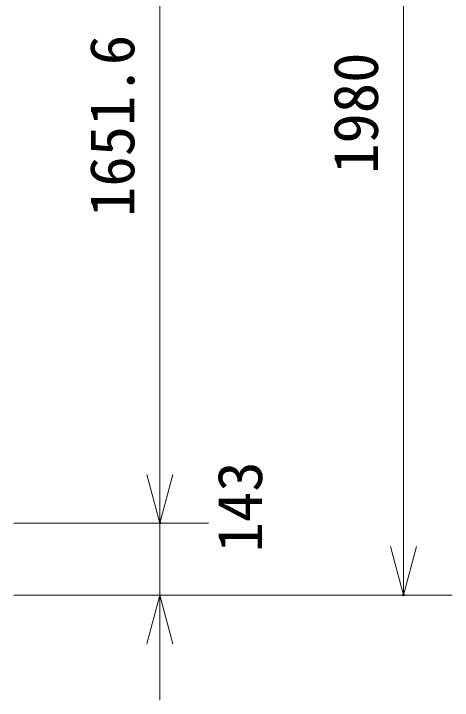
# Model space of a CAD drawing. Units: millimetres, scale not verified. Extents: x -62 to 63, y -56 to 57.
# Drawn here: x 15.35 to 33.35, y -10.01 to 18.19 of the extents above; entities that cross this region are included whole.
import ezdxf
from ezdxf.enums import TextEntityAlignment as Align

# ---------------------------------------------------------------- set-up
doc = ezdxf.new("R2010")
doc.units = ezdxf.units.MM
doc.header["$LTSCALE"] = 0.125
doc.header["$PDMODE"] = 32
doc.header["$PDSIZE"] = 0.0625
doc.layers.add('0-0_0', color=7, linetype='Continuous', lineweight=9)
doc.layers.add('0-6_SUNPO', color=3, linetype='Continuous', lineweight=18)
doc.layers.add('0-4_Defpoints', color=7, linetype='Continuous')
doc.styles.add('ＭＳ ゴシック', font='')
doc.styles.get('ＭＳ ゴシック').set_extended_font_data('MS Gothic')

# ---------------------------------------------------------------- blocks, each defined once
blk = doc.blocks.new('_OPEN30')
at = {"layer": '0-0_0'}
blk.add_line((0, 0), (-1, 0), dxfattribs=at)
blk.add_lwpolyline([(-1, 0.26795), (0, 0), (-1, -0.26795)], dxfattribs=at)
blk = doc.blocks.new('D8')
at = {"layer": '0-4_Defpoints'}
blk.add_point((15.3084, 2.5724), dxfattribs=at)
at = {"layer": '0-6_SUNPO', "color": 7, "lineweight": 9}
for p, q in [((15.3084, 33.2124), (15.3084, 4.5724)), ((9.3084, 2.5724), (17.3084, 2.5724))]:
    blk.add_line(p, q, dxfattribs=at)
at = {"layer": '0-6_SUNPO', "xscale": 2, "yscale": 2, "rotation": 270}
blk.add_blockref('_OPEN30', (15.3084, 2.5724), dxfattribs=at)
at = {"layer": '0-6_SUNPO', "color": 7, "style": 'ＭＳ ゴシック'}
blk.add_text('1651.6', height=1.833, rotation=90, dxfattribs=at).set_placement((14.8084, 15.1424), align=Align.BOTTOM_LEFT)
blk = doc.blocks.new('D6')
at = {"layer": '0-4_Defpoints'}
blk.add_point((25.3084, -0.3876), dxfattribs=at)
at = {"layer": '0-6_SUNPO', "color": 7, "lineweight": 9}
for p, q in [((25.3084, 37.2124), (25.3084, 1.6124)), ((9.3084, -0.3876), (27.3084, -0.3876))]:
    blk.add_line(p, q, dxfattribs=at)
at = {"layer": '0-6_SUNPO', "xscale": 2, "yscale": 2, "rotation": 270}
blk.add_blockref('_OPEN30', (25.3084, -0.3876), dxfattribs=at)
at = {"layer": '0-6_SUNPO', "color": 7, "style": 'ＭＳ ゴシック'}
blk.add_text('1980', height=1.833, rotation=90, dxfattribs=at).set_placement((24.8084, 16.9124), align=Align.BOTTOM_LEFT)

msp = doc.modelspace()

# ---------------------------------------------------------------- linework, layer by layer
at = {"layer": '0-6_SUNPO'}
msp.add_line((21.3454, -2.0853), (21.3454, -10.011), dxfattribs=at)

# ---------------------------------------------------------------- block references
for name in ['D6', 'D8']:
    msp.add_blockref(name, (6.037, -5.3045), dxfattribs=at)
at = {"layer": '0-6_SUNPO', "xscale": 2, "yscale": 2, "rotation": 90}
msp.add_blockref('_OPEN30', (21.3454, -5.6922), dxfattribs=at)

# ---------------------------------------------------------------- texts
at = {"layer": '0-6_SUNPO', "color": 7, "style": 'ＭＳ ゴシック'}
msp.add_text('143', height=1.833, rotation=90, dxfattribs=at).set_placement((26.0905, -3.9387), align=Align.BOTTOM_LEFT)

doc.saveas('drawing.dxf')
